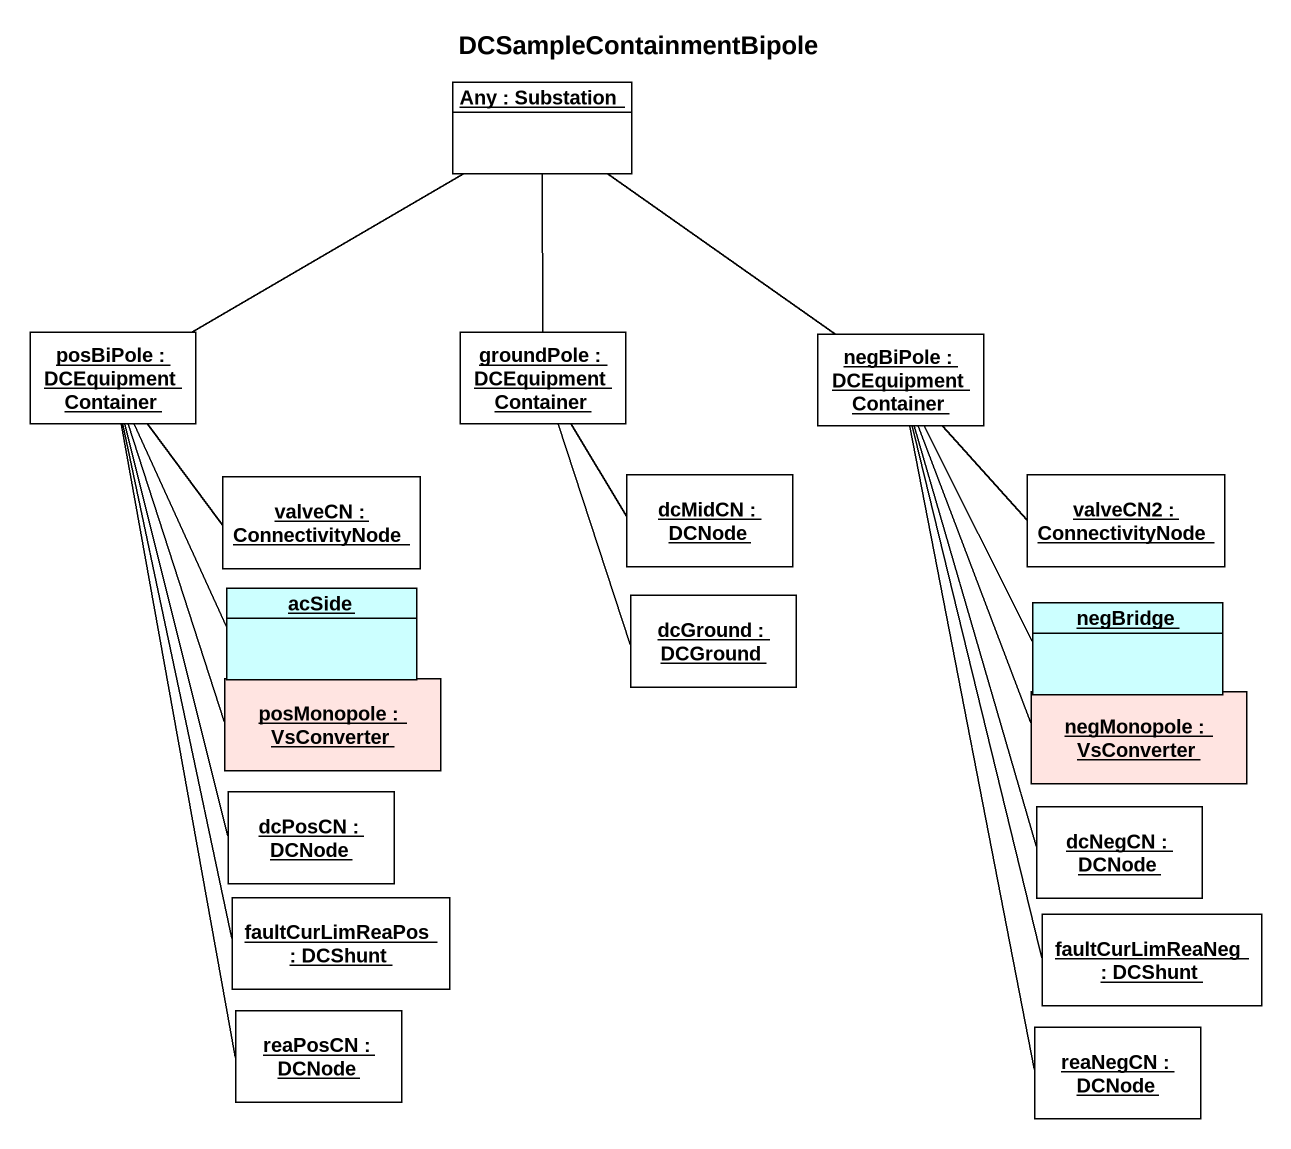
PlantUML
@startuml
title DCSampleContainmentBipole
hide circle
hide empty members
object "Any : Substation" as Any
object "posBiPole : DCEquipmentContainer" as posBiPole
object "groundPole : DCEquipmentContainer" as groundPole
object "negBiPole : DCEquipmentContainer" as negBiPole
object "valveCN : ConnectivityNode" as valveCN
object "dcMidCN : DCNode" as dcMidCN
object "valveCN2 : ConnectivityNode" as valveCN2
object acSide #CCFFFF
object "dcGround : DCGround" as dcGround
object negBridge #CCFFFF
object "posMonopole : VsConverter" as posMonopole #FFE4E1
object "negMonopole : VsConverter" as negMonopole #FFE4E1
object "dcPosCN : DCNode" as dcPosCN
object "dcNegCN : DCNode" as dcNegCN
object "faultCurLimReaPos : DCShunt" as faultCurLimReaPos
object "faultCurLimReaNeg : DCShunt" as faultCurLimReaNeg
object "reaPosCN : DCNode" as reaPosCN
object "reaNegCN : DCNode" as reaNegCN
posBiPole -right- Any
groundPole -up- Any
negBiPole -up- Any
valveCN -up- posBiPole
dcMidCN -up- groundPole
valveCN2 -up- negBiPole
acSide -up- posBiPole
dcGround -up- groundPole
negBridge -up- negBiPole
posMonopole -up- posBiPole
negMonopole -up- negBiPole
dcPosCN -up- posBiPole
dcNegCN -up- negBiPole
faultCurLimReaPos -up- posBiPole
faultCurLimReaNeg -up- negBiPole
reaPosCN -up- posBiPole
reaNegCN -up- negBiPole
@enduml
